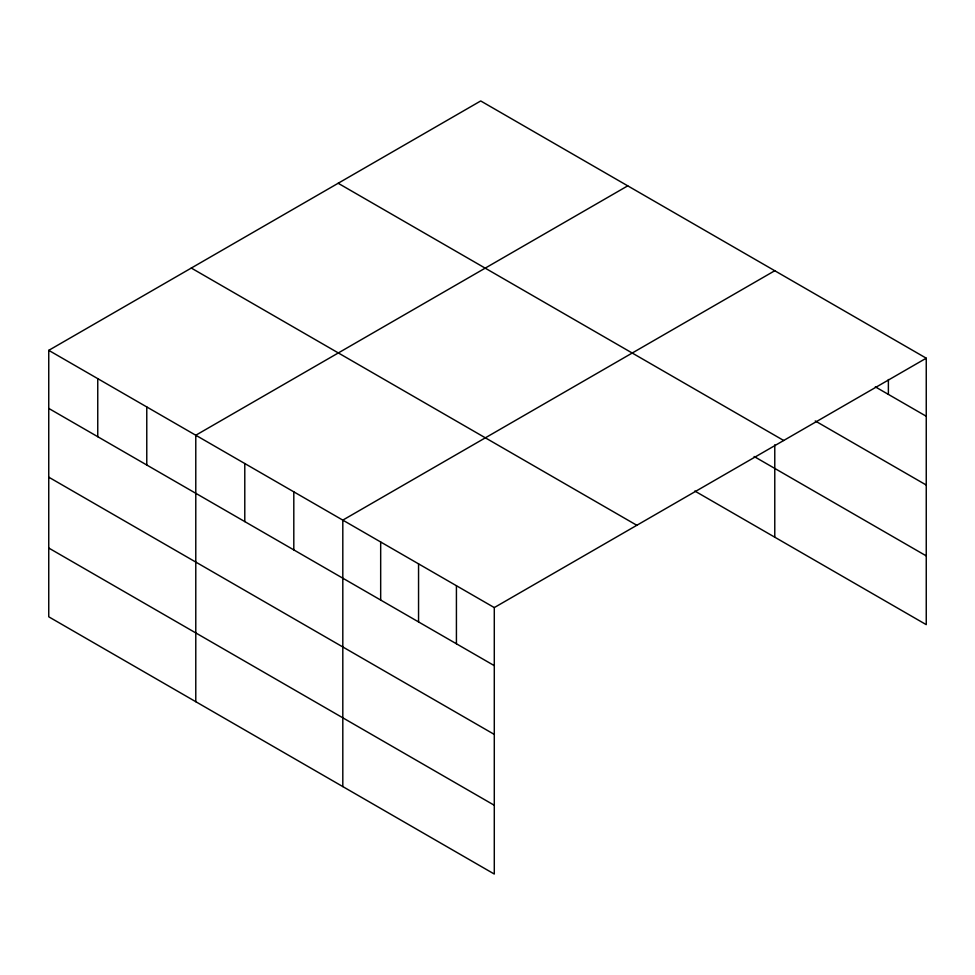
<?xml version="1.0" encoding="UTF-8"?>
<svg xmlns="http://www.w3.org/2000/svg" width="975" height="975" viewBox="0 0 975 975"><rect width="100%" height="100%" fill="white"/><g stroke="black" fill="none" stroke-linecap="round" stroke-linejoin="round"><path stroke-width="1.46" d="M48.75 350.354L494.288 607.583L494.288 874.039L48.75 616.809L48.75 350.354L480.712 100.961L926.25 358.191L926.25 624.646L694.797 491.022M627.742 185.847L195.78 435.24L195.78 701.695M774.772 270.733L342.81 520.126L342.81 786.581M494.288 607.583L926.25 358.191M875.318 386.856L926.25 416.252M815.246 420.944L926.25 485.026M338.167 183.263L783.705 440.493M754.126 456.507L926.25 555.884M191.295 268.052L636.833 525.281M48.75 408.415L494.288 665.645M48.75 477.177L494.288 734.419M48.75 548.035L494.288 805.265M888.383 379.507L888.383 394.388M774.772 444.807L774.772 537.188M456.422 585.719L456.422 643.78M418.555 563.855L418.555 621.916M380.677 541.99L380.677 600.052M293.804 491.827L293.804 549.888M244.786 463.539L244.786 521.601M146.774 406.941L146.774 465.002M97.756 378.641L97.756 436.702"/></g></svg>
